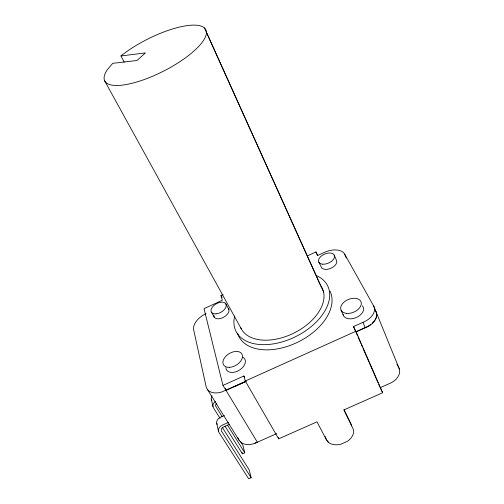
<?xml version="1.0" encoding="UTF-8"?>
<svg xmlns="http://www.w3.org/2000/svg" width="504" height="504" viewBox="0 0 504 504"><rect width="100%" height="100%" fill="white"/><g stroke="black" fill="none" stroke-linecap="round" stroke-linejoin="round"><path stroke-width="0.76" d="M120.966 55.957L121.829 55.201A56.662 17.879 -26.9 0 1 203.213 27.04A56.662 17.879 -26.9 0 1 155.207 75.121A56.662 17.879 -26.9 0 1 107.295 69.766L112.726 63.334L136.981 60.486L145.461 52.895L120.966 55.957L124.249 62.187M234.347 386.681L245.744 381.408M246.103 381.396L226.006 390.436L222.97 385.402L204.019 308.656L222.314 300.271L220.966 295.546L223.108 294.563M307.371 255.881L315.939 251.95L317.715 255.471L325.2 252.038A17.363 10.174 -23.1 0 1 344.648 254.111L373.685 306.029L375.902 311.478A15.832 10.326 -21.7 0 1 365.236 327.783L355.862 331.997L353.499 326.586L362.918 322.339A15.914 10.282 -21.8 0 0 373.685 306.029M222.97 385.402L243.86 375.99L244.597 377.263M245.297 381.03L355.856 331.267L382.668 392.729L343.867 409.928L352.882 428.431A14.414 9.998 -21 0 1 347.395 441.321L340.641 444.295A14.414 9.998 -21 0 1 328.186 442.147L326.542 440.055L317.003 421.842L278.668 438.839L245.297 381.03L243.86 375.99M246.053 381.213L221.527 392.062A17.438 11.239 -32 0 1 206.104 386.549L193.668 329.887A16.55 9.74 -30.4 0 1 206.086 313.589M355.818 331.815L365.148 327.613A15.826 10.319 -21.7 0 0 370.824 324.444M224.343 415.542L220.771 417.142A7.088 5.147 -14.7 0 0 217.186 424.475M228.457 422.421L222.598 425.036A7.176 5.166 -14.8 0 0 218.963 432.413L248.674 478.8L251.131 477.716L249.083 469.678L222.289 427.354M229.522 424.255L223.247 427.09A4.297 3.093 -14.8 0 0 221.369 430.895L251.131 477.716M254.961 443.268L276.765 433.591M380.381 387.595L389.019 383.758A14.944 10.672 -20.5 0 0 398.752 367.58L396.875 364.127M225.049 426.239L242.424 453.846L244.793 452.794L242.884 445.303L240.402 441.309M220.084 418.351L213.469 407.831A6.911 5.097 -14.6 0 1 215.41 401.474M222.251 416.776L215.781 406.35A4.139 3.055 -14.6 0 1 216.399 403.578M227.682 425.445L244.793 452.794M207.383 389.384L239.35 440.672M225.962 390.254L257.336 442.216L253.134 443.892A16.481 11.649 -33 0 1 237.989 437.749M211.661 312.556L214.458 317.451M374.667 309.261L375.902 311.478M104.719 80.961L241.246 328.784M225.546 303.414L228.885 309.45M220.966 295.546L222.107 297.606M353.499 326.586L355.856 331.267M380.249 387.866L382.668 392.729M344.087 409.739L350.746 423.417A14.307 9.979 -21 0 1 351.427 425.93M206.407 32.206L323.581 292.055M204.448 27.947L320.569 285.447A45.303 27.72 -26.4 0 1 295.451 332.287A45.303 27.72 -26.4 0 1 240.622 327.48M315.939 251.95L317.514 255.509M341.101 310.231L343.489 315.636M318.812 262.086L321.936 268.298L324.929 269.394A8.423 4.952 -23.1 0 0 333.818 266.534A8.423 4.952 -23.1 0 0 336.414 260.259L334.19 255.043M356.177 332.716L357.43 335.576M358.054 337.012L360.864 343.457M361.494 344.887L362.433 347.036M363.056 348.472L368.997 362.08M369.621 363.51L378.063 382.851M378.687 384.281L379.934 387.148M362.918 322.339L365.236 327.783M344.648 254.111L346.261 257.998M376.375 312.625L399.326 368.928M327.631 440.691L328.186 442.147M325.156 436.42L326.542 440.055M278.208 437.359L278.668 438.839M242.046 452.34L242.424 453.846M225.433 388.149L226.006 390.436M211.315 399.225L212.959 406.596M216.676 423.228L218.446 431.166M228.268 308.335A8.31 4.876 -29.5 0 1 227.657 313.853L226.309 315.34A8.31 4.876 -29.5 0 1 217.854 318.818A8.31 4.876 -29.5 0 1 213.803 314.956M329.981 291.117A50.904 31.469 -26.4 0 1 295.823 343.098A50.904 31.469 -26.4 0 1 237.529 333.169M316.203 275.486A51.169 31.317 -26.4 0 1 295.722 336.603A51.169 31.317 -26.4 0 1 234.662 316.014M242.953 357.342A10.616 6.791 -30.7 0 1 242.071 368.059L239.923 369.797A10.616 6.791 -30.7 0 1 225.88 367.498M362.357 305.789A10.76 6.917 -22.2 0 1 361.563 313.765A10.76 6.917 -22.2 0 1 351.118 318.83L348.566 318.755A10.76 6.917 -22.2 0 1 343.104 314.496M375.814 311.321A15.826 10.319 -21.7 0 1 372.399 323.102M211.819 400.459A6.829 5.078 -14.5 0 1 212.045 395.873M346.361 313.343A10.817 6.892 -22.3 0 0 361.311 303.049A10.817 6.892 -22.3 0 0 345.278 301.134A10.817 6.892 -22.3 0 0 346.361 313.343M216.058 313.872A8.354 4.851 -29.5 0 0 226.157 304.523A8.354 4.851 -29.5 0 0 213.677 305.657A8.354 4.851 -29.5 0 0 216.058 313.872M322.749 264.197A8.467 4.927 -23.2 0 0 334.536 256.29A8.467 4.927 -23.2 0 0 322.283 255.314A8.467 4.927 -23.2 0 0 322.749 264.197M229.566 367.321A10.672 6.76 -30.6 0 0 242.311 354.942A10.672 6.76 -30.6 0 0 226.22 355.868A10.672 6.76 -30.6 0 0 229.566 367.321"/></g></svg>
